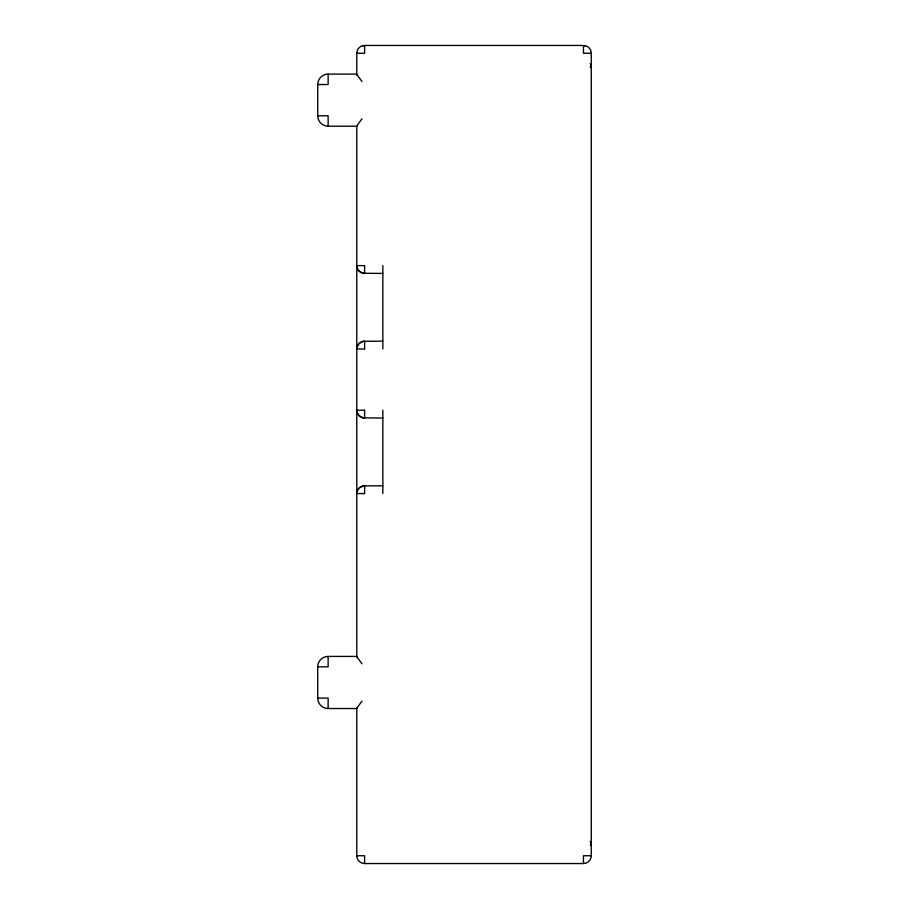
<?xml version="1.0" encoding="UTF-8"?>
<svg xmlns="http://www.w3.org/2000/svg" width="909" height="909" viewBox="0 0 909 909"><rect width="100%" height="100%" fill="white"/><g stroke="black" fill="none" stroke-linecap="round" stroke-linejoin="round"><path stroke-width="1.36" d="M356.794 125.885L361.998 118.829M356.794 708.202L361.998 701.134M357.396 345.988L359.089 343.454L363.089 341.318L382.848 341.159M357.396 490.587L359.089 488.053L363.089 485.917L382.848 485.77M356.794 53.267L364.611 53.267L364.611 45.711L362.589 45.711A7.817 7.817 0 0 0 356.794 53.267L356.794 75.504M591.282 53.267L583.464 53.267L583.464 45.711L585.487 45.711A7.817 7.817 0 0 1 591.282 53.267L591.282 855.733A7.817 7.817 0 0 1 583.464 863.55L364.611 863.55A7.817 7.817 0 0 1 356.794 855.733L356.794 708.02M364.611 45.711L362.668 45.745M364.611 45.45L583.464 45.45M590.236 63.687L591.282 63.687A7.817 7.817 0 0 1 590.236 67.596M356.794 126.215L328.138 126.215A10.419 10.419 0 0 1 317.718 115.795L317.718 84.526A10.419 10.419 0 0 1 328.138 74.106L356.794 74.106M317.718 84.526L328.138 84.526L328.138 74.106M317.718 115.795L328.138 115.795L328.138 126.215M382.848 273.427L363.089 273.268L359.089 271.132L357.396 268.598M382.848 418.026L363.089 417.879L359.089 415.731L357.396 413.197M356.794 708.531L328.138 708.531A10.419 10.419 0 0 1 317.718 698.101L317.718 666.842A10.419 10.419 0 0 1 328.138 656.423L356.794 656.423M317.718 666.842L328.138 666.842L328.138 656.423M317.718 698.101L328.138 698.101L328.138 708.531M590.236 845.313L591.282 845.313A7.817 7.817 0 0 0 590.236 841.404M356.794 855.733L364.611 855.733L364.611 863.55M591.282 855.733L583.464 855.733L583.464 863.55M585.487 45.711L583.464 45.711M361.998 81.503L356.794 74.436M361.998 663.809L356.794 656.752M382.848 265.61L382.848 348.976M382.848 410.209L382.848 493.576M356.794 125.703L356.794 656.889M364.611 265.61L356.794 265.61A7.817 7.817 0 0 0 364.611 273.427L364.611 265.61M364.611 348.976L356.794 348.976A7.817 7.817 0 0 1 364.611 341.159L364.611 348.976M364.611 410.209L356.794 410.209A7.817 7.817 0 0 0 364.611 418.026L364.611 410.209M364.611 493.576L356.794 493.576A7.817 7.817 0 0 1 364.611 485.77L364.611 493.576"/></g></svg>
